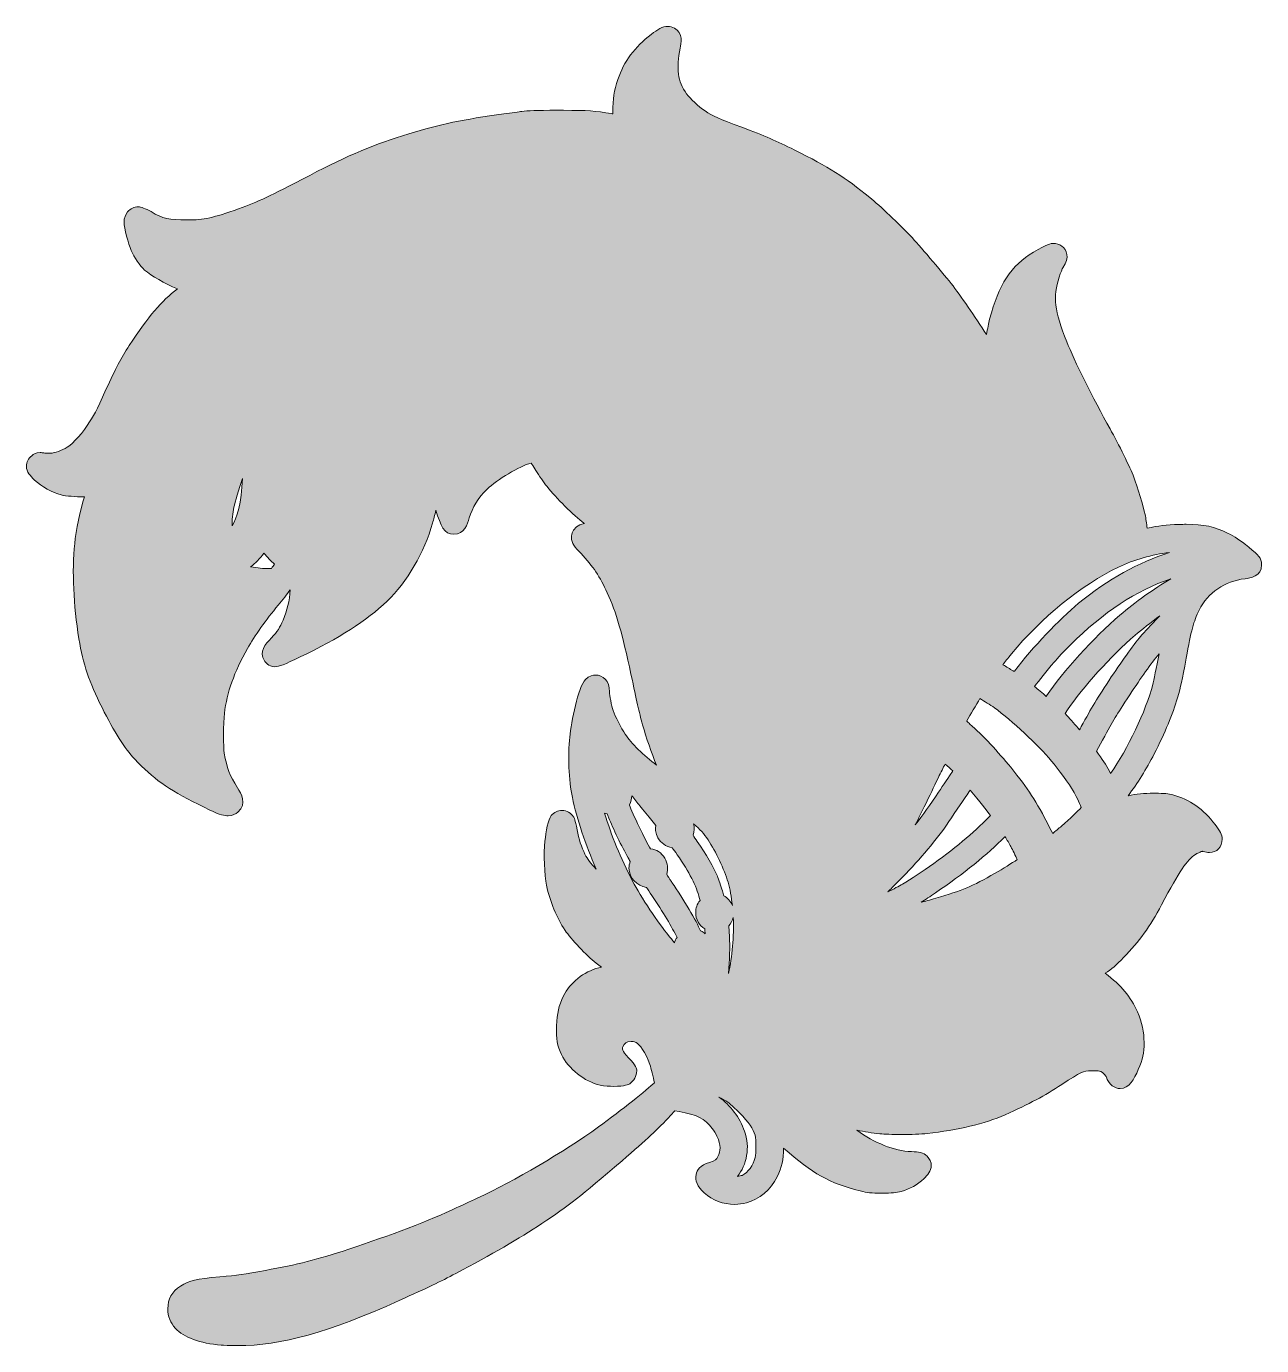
# Model space of a CAD drawing. Header units: inches. Extents: x -31 to 539, y 494 to 599.
# Drawn here: x 88 to 186, y 494 to 598.6 of the extents above; entities that cross this region are included whole.
import ezdxf

# ---------------------------------------------------------------- set-up
doc = ezdxf.new("R2010")
doc.units = ezdxf.units.IN
doc.header["$MEASUREMENT"] = 0
doc.layers.add('Feather', color=7, linetype='Continuous')

msp = doc.modelspace()

# ---------------------------------------------------------------- hatches: boundary and pattern name
at = {"layer": 'Feather'}
h = msp.add_hatch(color=1, dxfattribs=at)
h.dxf.hatch_style = 2
edge = h.paths.add_edge_path()
edge.add_spline(control_points=[(185.01, 557.3), (184.24, 557.92), (183.96, 558.11), (183.34, 558.42), (182.34, 558.92), (181.42, 559.12), (180.06, 559.12), (179.88, 559.12), (179.7, 559.11), (179.51, 559.11), (178.42, 559.07), (177.85, 559.01), (176.95, 558.8), (176.92, 559.15), (176.85, 559.6), (176.79, 559.89), (176.66, 560.52), (176.18, 562.11), (175.89, 562.87), (175.62, 563.58), (174.68, 565.51), (174.01, 566.69), (172.66, 569.11), (171.15, 572.14), (170.58, 573.59), (169.58, 576.1), (169.46, 577.11), (169.97, 578.72), (170.09, 579.11), (170.22, 579.39), (170.27, 579.47), (170.84, 580.29), (170.58, 580.91), (170.18, 581.19), (169.99, 581.32), (169.74, 581.4), (169.53, 581.4), (169.32, 581.4), (169.02, 581.35), (167.93, 580.7), (166.16, 579.66), (165.16, 578.12), (164.46, 575.39), (164.39, 575.09), (164.29, 574.64), (164.2, 574.17), (163.33, 575.55), (162.15, 577.27), (161.41, 578.21), (160.57, 579.27), (158.83, 581.31), (158.2, 581.97), (157.3, 582.93), (155.75, 584.39), (154.95, 585.05), (153, 586.63), (151.67, 587.47), (149, 588.81), (147.47, 589.56), (146.69, 589.9), (144.81, 590.61), (142.98, 591.29), (142.49, 591.51), (141.89, 591.91), (141.37, 592.25), (140.7, 592.88), (140.42, 593.27), (139.71, 594.28), (139.58, 595.23), (139.92, 596.9), (139.99, 597.26), (140.16, 598.1), (139.46, 598.47), (139.28, 598.57), (139.1, 598.62), (138.92, 598.62), (138.49, 598.62), (138.13, 598.37), (137.62, 597.98), (136.3, 596.98), (135.45, 595.84), (134.97, 594.4), (134.67, 593.51), (134.57, 592.88), (134.57, 591.81), (134.57, 591.81), (134.57, 591.68), (134.57, 591.68), (134.53, 591.68), (134.49, 591.69), (134.45, 591.7), (133.2, 591.91), (132.56, 591.96), (130.66, 591.96), (130.48, 591.96), (130.31, 591.96), (130.15, 591.96), (128.46, 591.96), (127.85, 591.94), (127.34, 591.87), (127.16, 591.84), (126.52, 591.75), (125.93, 591.67), (122.7, 591.24), (120.87, 590.86), (118.38, 590.1), (115.68, 589.28), (113.62, 588.41), (110.53, 586.8), (107.22, 585.07), (106.53, 584.75), (104.88, 584.15), (102.88, 583.43), (102.12, 583.26), (100.85, 583.26), (100.85, 583.26), (100.81, 583.26), (100.81, 583.26), (99.37, 583.26), (98.88, 583.37), (97.94, 583.92), (97.49, 584.18), (97.15, 584.3), (96.92, 584.3), (96.6, 584.3), (96.3, 584.16), (96.08, 583.91), (95.9, 583.69), (95.8, 583.4), (95.8, 583.1), (95.8, 582.62), (96.15, 581.35), (96.36, 580.85), (96.59, 580.3), (97.05, 579.63), (97.43, 579.29), (97.97, 578.82), (99.01, 578.23), (100.03, 577.8), (98.76, 576.84), (97.73, 575.62), (96.21, 573.3), (95.54, 572.28), (95.14, 571.53), (94.36, 569.8), (93.57, 568.06), (93.4, 567.74), (92.88, 566.96), (92.28, 566.05), (91.53, 565.34), (91.13, 565.13), (90.63, 564.88), (90.18, 564.75), (89.77, 564.75), (89.66, 564.75), (89.55, 564.76), (89.44, 564.78), (89.34, 564.79), (89.24, 564.81), (89.13, 564.81), (88.82, 564.81), (88.62, 564.68), (88.47, 564.56), (88.19, 564.34), (88.05, 564.06), (88.05, 563.72), (88.05, 563.25), (88.34, 562.98), (88.7, 562.63), (89.25, 562.11), (90.08, 561.64), (90.81, 561.45), (91.19, 561.35), (91.98, 561.3), (92.55, 561.3), (92.58, 561.3), (92.62, 561.3), (92.65, 561.3), (92.34, 560.33), (91.97, 558.58), (91.88, 557.6), (91.66, 555.39), (91.78, 552.71), (92.22, 550.04), (92.56, 547.98), (93.01, 546.65), (94.05, 544.58), (95.01, 542.66), (95.85, 541.32), (96.64, 540.49), (98.12, 538.93), (99.24, 538.13), (101.67, 536.91), (103.07, 536.21), (103.44, 536.05), (103.84, 536.01), (103.93, 536), (104, 536), (104.06, 536), (104.43, 536), (104.64, 536.14), (104.82, 536.29), (105.59, 536.95), (105.07, 537.77), (104.8, 538.22), (104.18, 539.2), (103.96, 539.76), (103.75, 540.96), (103.67, 541.4), (103.66, 543.34), (103.76, 544.12), (103.96, 545.79), (104.52, 547.37), (105.59, 549.26), (106.15, 550.27), (107.06, 551.55), (108.03, 552.7), (108.4, 553.14), (108.71, 553.55), (108.98, 553.93), (108.92, 553.05), (108.74, 552.27), (108.42, 551.52), (108.16, 550.92), (107.97, 550.63), (107.48, 550.1), (107, 549.59), (106.46, 549.01), (106.93, 548.3), (107, 548.18), (107.24, 547.82), (107.75, 547.82), (108.11, 547.82), (108.5, 547.99), (109.78, 548.6), (112.84, 550.06), (115.02, 551.46), (116.66, 553.02), (118.24, 554.52), (119.62, 556.9), (120.27, 559.21), (120.35, 559.5), (120.44, 559.85), (120.53, 560.23), (120.93, 559), (121.16, 558.33), (121.96, 558.33), (122.8, 558.33), (123.03, 559.11), (123.18, 559.62), (123.41, 560.44), (123.88, 561.2), (124.61, 561.91), (125.37, 562.66), (127.17, 563.73), (128.08, 563.98), (128.16, 563.86), (128.26, 563.71), (128.37, 563.53), (128.58, 563.18), (128.97, 562.61), (129.23, 562.26), (129.82, 561.47), (131.25, 560.02), (132.11, 559.33), (132.18, 559.28), (132.25, 559.23), (132.32, 559.17), (132.03, 559.15), (131.84, 559.03), (131.7, 558.92), (131.42, 558.7), (131.29, 558.42), (131.29, 558.07), (131.29, 557.6), (131.54, 557.33), (132.05, 556.79), (132.99, 555.79), (133.56, 554.95), (134.13, 553.69), (134.83, 552.15), (135.34, 550.4), (136.01, 547.22), (136.47, 545.03), (136.64, 544.28), (136.93, 543.22), (137.23, 542.15), (137.63, 541.01), (138.04, 540.01), (137.02, 540.78), (136.02, 541.76), (135.56, 542.46), (135.23, 542.96), (134.76, 543.88), (134.59, 544.34), (134.46, 544.73), (134.31, 545.55), (134.31, 545.84), (134.31, 546.71), (133.76, 547.16), (133.21, 547.16), (133.01, 547.16), (132.7, 547.1), (132.4, 546.8), (131.79, 546.19), (131.29, 543.45), (131.15, 542.23), (130.99, 540.79), (131.07, 538.82), (131.36, 537.44), (131.71, 535.75), (132.4, 533.7), (133.25, 531.77), (132.81, 532.22), (132.56, 532.55), (132.36, 532.95), (132.08, 533.48), (131.86, 534.15), (131.73, 534.89), (131.59, 535.69), (131.5, 535.84), (131.45, 535.91), (131.25, 536.22), (130.91, 536.41), (130.54, 536.41), (130.21, 536.41), (129.9, 536.27), (129.68, 536.01), (129.43, 535.7), (129.27, 534.73), (129.18, 533.97), (129.07, 533.03), (129.14, 531.27), (129.31, 530.48), (129.59, 529.16), (130.1, 527.92), (130.78, 526.9), (131.24, 526.22), (132.48, 524.91), (133.25, 524.3), (133.4, 524.19), (133.53, 524.08), (133.67, 523.98), (133.59, 523.97), (133.52, 523.95), (133.45, 523.94), (132.27, 523.63), (131.14, 522.73), (130.65, 521.71), (130.27, 520.9), (130.14, 520.35), (130.11, 519.33), (130.07, 518.28), (130.16, 517.75), (130.5, 517.05), (131.04, 515.93), (132.33, 514.91), (133.56, 514.62), (133.9, 514.54), (134.36, 514.53), (134.61, 514.53), (135.57, 514.53), (135.81, 514.68), (135.91, 514.74), (136.23, 514.95), (136.47, 515.37), (136.47, 515.75), (136.47, 515.97), (136.43, 516.16), (135.82, 516.79), (135.25, 517.39), (135.31, 517.53), (135.37, 517.66), (135.5, 517.97), (135.61, 518.08), (136.02, 518.08), (136.02, 518.08), (136.04, 518.08), (136.04, 518.08), (136.28, 518.08), (136.3, 518.07), (136.42, 518.01), (136.66, 517.88), (137.17, 517.26), (137.51, 516.26), (137.6, 515.98), (137.78, 515.24), (137.87, 514.82), (137.28, 514.26), (135.29, 512.65), (133.42, 511.31), (130.66, 509.31), (126.8, 507.04), (123.81, 505.66), (123.24, 505.4), (122.51, 505.06), (122.2, 504.91), (120.04, 503.9), (116.92, 502.7), (113.64, 501.62), (111.1, 500.78), (109.55, 500.39), (107.01, 499.93), (105.29, 499.62), (104.82, 499.55), (103.39, 499.42), (101.49, 499.24), (101.01, 499.16), (100.28, 498.69), (99.6, 498.25), (99.27, 497.66), (99.27, 496.89), (99.28, 496.25), (99.45, 495.8), (99.88, 495.33), (100.51, 494.63), (101.83, 494.14), (103.51, 494), (103.68, 493.98), (104.19, 493.97), (104.59, 493.96), (104.66, 493.96), (104.73, 493.96), (104.8, 493.96), (108.28, 493.96), (111.99, 495), (117.61, 497.53), (119.95, 498.59), (120.84, 499.01), (122.12, 499.69), (124.97, 501.19), (127.14, 502.45), (128.94, 503.65), (131.11, 505.1), (131.94, 505.75), (135.3, 508.63), (137.33, 510.37), (138.09, 511.08), (139.15, 512.23), (139.15, 512.23), (139.49, 512.6), (139.49, 512.6), (139.49, 512.6), (139.83, 512.54), (139.83, 512.54), (141.22, 512.29), (141.86, 511.97), (142.46, 511.18), (142.57, 511.04), (142.75, 510.75), (142.83, 510.57), (143.17, 509.83), (143.11, 509.41), (142.89, 508.97), (142.77, 508.71), (142.74, 508.65), (142.23, 508.5), (141.48, 508.28), (141.24, 507.85), (141.17, 507.54), (141.06, 507.06), (141.28, 506.57), (141.81, 506.09), (142.47, 505.49), (143.33, 505.17), (144.24, 505.17), (144.55, 505.17), (144.86, 505.21), (145.16, 505.29), (146.17, 505.55), (147.11, 506.34), (147.6, 507.35), (147.99, 508.15), (148.11, 508.68), (148.12, 509.64), (150.45, 507.57), (151.73, 506.86), (154.19, 506.23), (154.78, 506.08), (155.01, 506.06), (155.93, 506.06), (155.93, 506.06), (155.96, 506.06), (155.96, 506.06), (156.67, 506.06), (157.06, 506.08), (157.44, 506.19), (158.16, 506.39), (158.73, 506.71), (159.24, 507.2), (159.54, 507.49), (159.83, 507.82), (159.83, 508.25), (159.83, 508.52), (159.72, 508.77), (159.5, 508.99), (159.18, 509.31), (158.85, 509.32), (158.26, 509.35), (156.87, 509.42), (155.31, 510.03), (153.93, 511.05), (154.53, 510.93), (155.14, 510.83), (155.74, 510.77), (156.14, 510.73), (156.74, 510.71), (157.42, 510.71), (158.23, 510.71), (159.01, 510.74), (159.51, 510.79), (161.91, 511.05), (164.05, 511.56), (165.69, 512.28), (167.58, 513.12), (168.84, 513.79), (170.18, 514.67), (171.73, 515.7), (171.88, 515.74), (172.51, 515.76), (172.6, 515.77), (172.68, 515.77), (172.76, 515.77), (173.26, 515.77), (173.36, 515.69), (173.53, 515.52), (173.62, 515.43), (173.7, 515.3), (173.72, 515.25), (173.79, 515.05), (173.95, 514.75), (174.19, 514.58), (174.38, 514.43), (174.59, 514.36), (174.81, 514.36), (175.54, 514.36), (175.92, 515.1), (176.25, 515.86), (176.61, 516.69), (176.71, 517.15), (176.71, 518.02), (176.71, 518.85), (176.56, 519.57), (176.18, 520.43), (175.67, 521.62), (174.9, 522.55), (173.63, 523.5), (174.11, 523.81), (174.52, 524.16), (175.09, 524.75), (176.34, 526.05), (177.16, 527.18), (178.1, 528.94), (179.55, 531.65), (180.1, 532.47), (180.78, 532.92), (180.93, 533.02), (181.17, 533.13), (181.25, 533.15), (181.3, 533.17), (181.33, 533.18), (181.35, 533.18), (181.36, 533.18), (181.38, 533.17), (181.41, 533.16), (181.58, 533.1), (181.74, 533.08), (181.89, 533.08), (182.48, 533.08), (182.9, 533.52), (182.9, 534.15), (182.9, 534.5), (182.73, 534.79), (182.34, 535.31), (181.46, 536.49), (180.27, 537.32), (179, 537.66), (178.64, 537.76), (178.32, 537.78), (177.59, 537.78), (177.59, 537.78), (177.46, 537.78), (177.46, 537.78), (176.72, 537.78), (176.1, 537.72), (175.44, 537.58), (176.2, 538.59), (176.88, 539.68), (177.51, 540.9), (178.37, 542.58), (178.98, 544.04), (179.36, 545.36), (179.64, 546.3), (179.71, 546.63), (180.05, 548.49), (180.44, 550.68), (180.64, 551.43), (181.08, 552.3), (181.79, 553.71), (183.08, 554.59), (184.72, 554.8), (185.12, 554.85), (186.03, 554.97), (186.03, 555.91), (186.03, 556.47), (185.82, 556.65), (185.01, 557.3)], knot_values=[0, 0, 0, 0, 1, 1, 1, 2, 2, 2, 3, 3, 3, 4, 4, 4, 5, 5, 5, 6, 6, 6, 7, 7, 7, 8, 8, 8, 9, 9, 9, 10, 10, 10, 11, 11, 11, 12, 12, 12, 13, 13, 13, 14, 14, 14, 15, 15, 15, 16, 16, 16, 17, 17, 17, 18, 18, 18, 19, 19, 19, 20, 20, 20, 21, 21, 21, 22, 22, 22, 23, 23, 23, 24, 24, 24, 25, 25, 25, 26, 26, 26, 27, 27, 27, 28, 28, 28, 29, 29, 29, 30, 30, 30, 31, 31, 31, 32, 32, 32, 33, 33, 33, 34, 34, 34, 35, 35, 35, 36, 36, 36, 37, 37, 37, 38, 38, 38, 39, 39, 39, 40, 40, 40, 41, 41, 41, 42, 42, 42, 43, 43, 43, 44, 44, 44, 45, 45, 45, 46, 46, 46, 47, 47, 47, 48, 48, 48, 49, 49, 49, 50, 50, 50, 51, 51, 51, 52, 52, 52, 53, 53, 53, 54, 54, 54, 55, 55, 55, 56, 56, 56, 57, 57, 57, 58, 58, 58, 59, 59, 59, 60, 60, 60, 61, 61, 61, 62, 62, 62, 63, 63, 63, 64, 64, 64, 65, 65, 65, 66, 66, 66, 67, 67, 67, 68, 68, 68, 69, 69, 69, 70, 70, 70, 71, 71, 71, 72, 72, 72, 73, 73, 73, 74, 74, 74, 75, 75, 75, 76, 76, 76, 77, 77, 77, 78, 78, 78, 79, 79, 79, 80, 80, 80, 81, 81, 81, 82, 82, 82, 83, 83, 83, 84, 84, 84, 85, 85, 85, 86, 86, 86, 87, 87, 87, 88, 88, 88, 89, 89, 89, 90, 90, 90, 91, 91, 91, 92, 92, 92, 93, 93, 93, 94, 94, 94, 95, 95, 95, 96, 96, 96, 97, 97, 97, 98, 98, 98, 99, 99, 99, 100, 100, 100, 101, 101, 101, 102, 102, 102, 103, 103, 103, 104, 104, 104, 105, 105, 105, 106, 106, 106, 107, 107, 107, 108, 108, 108, 109, 109, 109, 110, 110, 110, 111, 111, 111, 112, 112, 112, 113, 113, 113, 114, 114, 114, 115, 115, 115, 116, 116, 116, 117, 117, 117, 118, 118, 118, 119, 119, 119, 120, 120, 120, 121, 121, 121, 122, 122, 122, 123, 123, 123, 124, 124, 124, 125, 125, 125, 126, 126, 126, 127, 127, 127, 128, 128, 128, 129, 129, 129, 130, 130, 130, 131, 131, 131, 132, 132, 132, 133, 133, 133, 134, 134, 134, 135, 135, 135, 136, 136, 136, 137, 137, 137, 138, 138, 138, 139, 139, 139, 140, 140, 140, 141, 141, 141, 142, 142, 142, 143, 143, 143, 144, 144, 144, 145, 145, 145, 146, 146, 146, 147, 147, 147, 148, 148, 148, 149, 149, 149, 150, 150, 150, 151, 151, 151, 152, 152, 152, 153, 153, 153, 154, 154, 154, 155, 155, 155, 156, 156, 156, 157, 157, 157, 158, 158, 158, 159, 159, 159, 160, 160, 160, 161, 161, 161, 162, 162, 162, 163, 163, 163, 164, 164, 164, 165, 165, 165, 166, 166, 166, 167, 167, 167, 168, 168, 168, 169, 169, 169, 170, 170, 170, 171, 171, 171, 172, 172, 172, 173, 173, 173, 174, 174, 174, 175, 175, 175, 176, 176, 176, 177, 177, 177, 178, 178, 178, 179, 179, 179, 180, 180, 180, 181, 181, 181, 182, 182, 182, 183, 183, 183, 184, 184, 184, 185, 185, 185, 186, 186, 186, 187, 187, 187, 188, 188, 188, 189, 189, 189, 190, 190, 190, 191, 191, 191, 192, 192, 192, 193, 193, 193, 194, 194, 194, 195, 195, 195, 196, 196, 196, 197, 197, 197, 198, 198, 198, 199, 199, 199, 200, 200, 200, 201, 201, 201, 202, 202, 202, 202], degree=3, periodic=1)
edge = h.paths.add_edge_path()
edge.add_spline(control_points=[(105.18, 562.74), (105.12, 560.84), (104.75, 559.56), (104.37, 558.99), (104.36, 559.41), (104.4, 560.02), (104.51, 560.47), (104.59, 560.82), (104.93, 561.95), (105.18, 562.75), (105.18, 562.75), (105.18, 562.74), (105.18, 562.74)], knot_values=[0, 0, 0, 0, 1, 1, 1, 2, 2, 2, 3, 3, 3, 4, 4, 4, 4], degree=3, periodic=1)
edge = h.paths.add_edge_path()
edge.add_spline(control_points=[(107.48, 555.6), (107.48, 555.6), (107.26, 555.6), (107.26, 555.6), (106.87, 555.6), (106.38, 555.65), (105.84, 555.74), (106.21, 556.02), (106.58, 556.41), (106.89, 556.83), (107.14, 556.52), (107.45, 556.19), (107.72, 555.96), (107.66, 555.86), (107.58, 555.75), (107.48, 555.6)], knot_values=[0, 0, 0, 0, 1, 1, 1, 2, 2, 2, 3, 3, 3, 4, 4, 4, 5, 5, 5, 5], degree=3, periodic=1)
edge = h.paths.add_edge_path()
edge.add_spline(control_points=[(143.74, 523.49), (143.84, 524.54), (143.87, 525.56), (143.82, 526.49), (143.79, 526.85), (143.78, 527.1), (143.76, 527.26), (143.93, 527.45), (144.06, 527.68), (144.12, 527.93), (144.18, 526.43), (144.05, 524.8), (143.74, 523.49)], knot_values=[0, 0, 0, 0, 1, 1, 1, 2, 2, 2, 3, 3, 3, 4, 4, 4, 4], degree=3, periodic=1)
edge = h.paths.add_edge_path()
edge.add_spline(control_points=[(139.46, 525.92), (139.29, 526.14), (139.13, 526.34), (138.99, 526.5), (138.23, 527.39), (136.77, 529.6), (136.14, 530.8), (135.17, 532.67), (134.45, 534.41), (133.92, 536.21), (133.98, 536.18), (134.04, 536.16), (134.11, 536.14), (134.11, 536.14), (134.3, 535.67), (134.3, 535.67), (134.66, 534.82), (135.43, 533.26), (135.86, 532.52), (135.89, 532.47), (135.92, 532.42), (135.94, 532.37), (135.89, 532.21), (135.85, 532.01), (135.85, 531.83), (135.85, 531.09), (136.48, 530.41), (137.23, 530.31), (137.33, 530.17), (137.49, 529.93), (137.66, 529.68), (138.55, 528.35), (139.28, 527.13), (139.66, 526.35), (139.57, 526.22), (139.5, 526.07), (139.46, 525.92)], knot_values=[0, 0, 0, 0, 1, 1, 1, 2, 2, 2, 3, 3, 3, 4, 4, 4, 5, 5, 5, 6, 6, 6, 7, 7, 7, 8, 8, 8, 9, 9, 9, 10, 10, 10, 11, 11, 11, 12, 12, 12, 12], degree=3, periodic=1)
edge = h.paths.add_edge_path()
edge.add_spline(control_points=[(141.55, 526.86), (141.54, 526.86), (141.53, 526.87), (141.52, 526.87), (141.22, 527.62), (140.16, 529.37), (139.26, 530.71), (139.26, 530.71), (139.21, 530.78), (139.21, 530.78), (139.06, 531.01), (138.92, 531.21), (138.84, 531.35), (138.98, 531.76), (138.93, 532.24), (138.69, 532.64), (138.43, 533.07), (138.02, 533.33), (137.56, 533.37), (137.16, 534.04), (136.11, 536.21), (135.88, 536.85), (135.88, 536.85), (135.88, 536.85), (135.88, 536.86), (136.01, 537.09), (136.07, 537.35), (136.07, 537.59), (136.29, 537.31), (136.5, 537.03), (136.71, 536.79), (136.97, 536.47), (137.4, 535.95), (137.66, 535.62), (137.66, 535.62), (137.98, 535.23), (137.98, 535.23), (137.98, 535.23), (137.97, 535.2), (137.97, 535.2), (137.94, 534.85), (137.96, 534.6), (138.15, 534.25), (138.4, 533.82), (138.76, 533.56), (139.28, 533.46), (139.37, 533.35), (139.53, 533.12), (139.67, 532.91), (140.65, 531.5), (141.18, 530.46), (141.45, 529.43), (141.45, 529.43), (141.49, 529.28), (141.49, 529.28), (141.24, 528.98), (141.14, 528.69), (141.14, 528.3), (141.14, 527.78), (141.42, 527.29), (141.86, 527.02), (141.88, 526.92), (141.88, 526.79), (141.89, 526.64), (141.79, 526.72), (141.68, 526.79), (141.55, 526.86)], knot_values=[0, 0, 0, 0, 1, 1, 1, 2, 2, 2, 3, 3, 3, 4, 4, 4, 5, 5, 5, 6, 6, 6, 7, 7, 7, 8, 8, 8, 9, 9, 9, 10, 10, 10, 11, 11, 11, 12, 12, 12, 13, 13, 13, 14, 14, 14, 15, 15, 15, 16, 16, 16, 17, 17, 17, 18, 18, 18, 19, 19, 19, 20, 20, 20, 21, 21, 21, 22, 22, 22, 22], degree=3, periodic=1)
edge = h.paths.add_edge_path()
edge.add_spline(control_points=[(141.26, 533.96), (141.14, 534.14), (141.01, 534.33), (140.93, 534.46), (141.03, 534.76), (141.04, 535.07), (140.98, 535.35), (141.49, 534.93), (141.8, 534.57), (142.12, 534.09), (142.74, 533.14), (143.4, 531.76), (143.71, 530.72), (143.87, 530.19), (143.98, 529.57), (144.05, 528.88), (143.92, 529.2), (143.68, 529.48), (143.37, 529.65), (143.33, 529.75), (143.29, 529.91), (143.26, 530.03), (143.15, 530.42), (142.98, 530.94), (142.86, 531.2), (142.59, 531.86), (141.93, 532.99), (141.26, 533.96)], knot_values=[0, 0, 0, 0, 1, 1, 1, 2, 2, 2, 3, 3, 3, 4, 4, 4, 5, 5, 5, 6, 6, 6, 7, 7, 7, 8, 8, 8, 9, 9, 9, 9], degree=3, periodic=1)
edge = h.paths.add_edge_path()
edge.add_spline(control_points=[(145.86, 508.88), (145.71, 508.26), (145.29, 507.69), (144.82, 507.47), (144.74, 507.44), (144.61, 507.4), (144.45, 507.38), (145.2, 508.28), (145.47, 509.7), (145.02, 510.97), (144.64, 512.05), (143.89, 513.04), (142.98, 513.68), (143.18, 513.58), (143.37, 513.47), (143.54, 513.37), (143.68, 513.27), (144.02, 513.03), (144.62, 512.42), (145.36, 511.68), (145.71, 511.16), (145.85, 510.65), (145.94, 510.28), (145.95, 509.27), (145.86, 508.88)], knot_values=[0, 0, 0, 0, 1, 1, 1, 2, 2, 2, 3, 3, 3, 4, 4, 4, 5, 5, 5, 6, 6, 6, 7, 7, 7, 8, 8, 8, 8], degree=3, periodic=1)
edge = h.paths.add_edge_path()
edge.add_spline(control_points=[(166.19, 548.83), (168.51, 551.69), (171.76, 554.33), (174.68, 555.72), (175.91, 556.31), (177.35, 556.72), (178.72, 556.88), (176.31, 556.13), (173.81, 554.74), (171.52, 552.85), (169.97, 551.57), (167.88, 549.37), (166.44, 547.48), (166.42, 547.46), (166.41, 547.45), (166.4, 547.43), (166.18, 547.57), (165.88, 547.76), (165.63, 547.91), (165.59, 547.93), (165.55, 547.95), (165.51, 547.98), (165.68, 548.2), (165.91, 548.49), (166.19, 548.83)], knot_values=[0, 0, 0, 0, 1, 1, 1, 2, 2, 2, 3, 3, 3, 4, 4, 4, 5, 5, 5, 6, 6, 6, 7, 7, 7, 8, 8, 8, 8], degree=3, periodic=1)
edge = h.paths.add_edge_path()
edge.add_spline(control_points=[(160.39, 539.02), (160.6, 539.46), (160.78, 539.82), (160.92, 540.1), (161.13, 539.92), (161.36, 539.71), (161.54, 539.55), (161.52, 539.51), (161.49, 539.48), (161.47, 539.44), (161.27, 539.15), (160.79, 538.44), (160.4, 537.86), (159.73, 536.86), (159.16, 536.04), (158.56, 535.28), (159.06, 536.26), (159.65, 537.47), (160.39, 539.02)], knot_values=[0, 0, 0, 0, 1, 1, 1, 2, 2, 2, 3, 3, 3, 4, 4, 4, 5, 5, 5, 6, 6, 6, 6], degree=3, periodic=1)
edge = h.paths.add_edge_path()
edge.add_spline(control_points=[(156.38, 529.96), (156.49, 530.07), (156.61, 530.18), (156.72, 530.3), (158.19, 531.73), (159.58, 533.29), (160.64, 534.7), (160.84, 534.97), (161.49, 535.92), (162.13, 536.87), (162.45, 537.34), (162.72, 537.74), (162.92, 538.03), (163.66, 537.14), (164.23, 536.41), (164.52, 536.01), (164.12, 535.59), (163.33, 534.83), (162.6, 534.21), (161.13, 532.96), (158.91, 531.36), (157.55, 530.58), (157.26, 530.41), (156.84, 530.19), (156.38, 529.96)], knot_values=[0, 0, 0, 0, 1, 1, 1, 2, 2, 2, 3, 3, 3, 4, 4, 4, 5, 5, 5, 6, 6, 6, 7, 7, 7, 8, 8, 8, 8], degree=3, periodic=1)
edge = h.paths.add_edge_path()
edge.add_spline(control_points=[(164.9, 531.44), (163.05, 530.38), (162.3, 530.07), (160.18, 529.45), (159.68, 529.3), (159.35, 529.21), (159.03, 529.14), (159.37, 529.35), (159.73, 529.59), (160.16, 529.88), (162.36, 531.37), (164.31, 532.94), (165.65, 534.31), (165.66, 534.32), (165.67, 534.33), (165.68, 534.33), (165.83, 534.09), (166.01, 533.8), (166.14, 533.55), (166.29, 533.27), (166.5, 532.83), (166.64, 532.52), (166.23, 532.24), (165.52, 531.79), (164.9, 531.44)], knot_values=[0, 0, 0, 0, 1, 1, 1, 2, 2, 2, 3, 3, 3, 4, 4, 4, 5, 5, 5, 6, 6, 6, 7, 7, 7, 8, 8, 8, 8], degree=3, periodic=1)
edge = h.paths.add_edge_path()
edge.add_spline(control_points=[(170.15, 535.17), (169.94, 534.99), (169.68, 534.77), (169.47, 534.6), (169.47, 534.6), (169.22, 535.07), (169.22, 535.07), (168.1, 537.24), (167.55, 538.09), (166.13, 539.84), (165.16, 541.04), (163.87, 542.41), (162.9, 543.27), (162.8, 543.36), (162.72, 543.44), (162.64, 543.51), (162.65, 543.51), (162.65, 543.52), (162.65, 543.52), (162.92, 544.02), (163.39, 544.8), (163.69, 545.29), (164.03, 545.09), (164.5, 544.8), (164.84, 544.56), (166.22, 543.56), (168.29, 541.63), (169.37, 540.34), (169.87, 539.74), (170.83, 538.44), (171.09, 537.98), (171.28, 537.67), (171.57, 537.02), (171.72, 536.65), (171.45, 536.36), (170.88, 535.8), (170.15, 535.17)], knot_values=[0, 0, 0, 0, 1, 1, 1, 2, 2, 2, 3, 3, 3, 4, 4, 4, 5, 5, 5, 6, 6, 6, 7, 7, 7, 8, 8, 8, 9, 9, 9, 10, 10, 10, 11, 11, 11, 12, 12, 12, 12], degree=3, periodic=1)
edge = h.paths.add_edge_path()
edge.add_spline(control_points=[(177.4, 546.41), (176.85, 544.29), (175.41, 541.28), (174.05, 539.36), (173.82, 539.82), (173.51, 540.31), (173.09, 540.89), (173.09, 540.89), (172.94, 541.11), (172.94, 541.11), (172.94, 541.11), (173.42, 542), (173.42, 542), (174.36, 543.73), (174.42, 543.83), (175.57, 545.59), (176.49, 546.99), (177.23, 548.03), (177.9, 548.85), (177.69, 547.78), (177.47, 546.69), (177.4, 546.41)], knot_values=[0, 0, 0, 0, 1, 1, 1, 2, 2, 2, 3, 3, 3, 4, 4, 4, 5, 5, 5, 6, 6, 6, 7, 7, 7, 7], degree=3, periodic=1)
edge = h.paths.add_edge_path()
edge.add_spline(control_points=[(177.86, 551.75), (177.31, 551.17), (176.65, 550.48), (176.53, 550.34), (176, 549.73), (175.03, 548.39), (174.11, 547.01), (172.98, 545.29), (172.55, 544.59), (171.73, 543.07), (171.69, 542.98), (171.64, 542.9), (171.6, 542.82), (171.3, 543.17), (170.87, 543.64), (170.6, 543.93), (170.6, 543.93), (170.44, 544.1), (170.44, 544.1), (170.44, 544.1), (170.64, 544.4), (170.64, 544.4), (171.83, 546.18), (174.09, 548.66), (176, 550.32), (176.49, 550.74), (177.29, 551.36), (177.96, 551.85), (177.93, 551.82), (177.9, 551.79), (177.86, 551.75)], knot_values=[0, 0, 0, 0, 1, 1, 1, 2, 2, 2, 3, 3, 3, 4, 4, 4, 5, 5, 5, 6, 6, 6, 7, 7, 7, 8, 8, 8, 9, 9, 9, 10, 10, 10, 10], degree=3, periodic=1)
edge = h.paths.add_edge_path()
edge.add_spline(control_points=[(174.79, 551.91), (172.68, 550.09), (170.29, 547.47), (168.98, 545.51), (168.97, 545.5), (168.96, 545.48), (168.95, 545.47), (168.68, 545.71), (168.26, 546.05), (168.01, 546.24), (168.37, 546.72), (168.99, 547.5), (169.57, 548.17), (169.82, 548.47), (170.42, 549.1), (170.87, 549.55), (173.48, 552.15), (176.09, 553.87), (178.83, 554.8), (177.45, 553.97), (176.01, 552.95), (174.79, 551.91)], knot_values=[0, 0, 0, 0, 1, 1, 1, 2, 2, 2, 3, 3, 3, 4, 4, 4, 5, 5, 5, 6, 6, 6, 7, 7, 7, 7], degree=3, periodic=1)

# ---------------------------------------------------------------- linework, layer by layer
at = {"layer": 'Feather', "lineweight": 0}
for points, knots in [([(185.01, 557.3), (184.24, 557.92), (183.96, 558.11), (183.34, 558.42), (182.34, 558.92), (181.42, 559.12), (180.06, 559.12), (179.88, 559.12), (179.7, 559.11), (179.51, 559.11), (178.42, 559.07), (177.85, 559.01), (176.95, 558.8), (176.92, 559.15), (176.85, 559.6), (176.79, 559.89), (176.66, 560.52), (176.18, 562.11), (175.89, 562.87), (175.62, 563.58), (174.68, 565.51), (174.01, 566.69), (172.66, 569.11), (171.15, 572.14), (170.58, 573.59), (169.58, 576.1), (169.46, 577.11), (169.97, 578.72), (170.09, 579.11), (170.22, 579.39), (170.27, 579.47), (170.84, 580.29), (170.58, 580.91), (170.18, 581.19), (169.99, 581.32), (169.74, 581.4), (169.53, 581.4), (169.32, 581.4), (169.02, 581.35), (167.93, 580.7), (166.16, 579.66), (165.16, 578.12), (164.46, 575.39), (164.39, 575.09), (164.29, 574.64), (164.2, 574.17), (163.33, 575.55), (162.15, 577.27), (161.41, 578.21), (160.57, 579.27), (158.83, 581.31), (158.2, 581.97), (157.3, 582.93), (155.75, 584.39), (154.95, 585.05), (153, 586.63), (151.67, 587.47), (149, 588.81), (147.47, 589.56), (146.69, 589.9), (144.81, 590.61), (142.98, 591.29), (142.49, 591.51), (141.89, 591.91), (141.37, 592.25), (140.7, 592.88), (140.42, 593.27), (139.71, 594.28), (139.58, 595.23), (139.92, 596.9), (139.99, 597.26), (140.16, 598.1), (139.46, 598.47), (139.28, 598.57), (139.1, 598.62), (138.92, 598.62), (138.49, 598.62), (138.13, 598.37), (137.62, 597.98), (136.3, 596.98), (135.45, 595.84), (134.97, 594.4), (134.67, 593.51), (134.57, 592.88), (134.57, 591.81), (134.57, 591.81), (134.57, 591.68), (134.57, 591.68), (134.53, 591.68), (134.49, 591.69), (134.45, 591.7), (133.2, 591.91), (132.56, 591.96), (130.66, 591.96), (130.48, 591.96), (130.31, 591.96), (130.15, 591.96), (128.46, 591.96), (127.85, 591.94), (127.34, 591.87), (127.16, 591.84), (126.52, 591.75), (125.93, 591.67), (122.7, 591.24), (120.87, 590.86), (118.38, 590.1), (115.68, 589.28), (113.62, 588.41), (110.53, 586.8), (107.22, 585.07), (106.53, 584.75), (104.88, 584.15), (102.88, 583.43), (102.12, 583.26), (100.85, 583.26), (100.85, 583.26), (100.81, 583.26), (100.81, 583.26), (99.37, 583.26), (98.88, 583.37), (97.94, 583.92), (97.49, 584.18), (97.15, 584.3), (96.92, 584.3), (96.6, 584.3), (96.3, 584.16), (96.08, 583.91), (95.9, 583.69), (95.8, 583.4), (95.8, 583.1), (95.8, 582.62), (96.15, 581.35), (96.36, 580.85), (96.59, 580.3), (97.05, 579.63), (97.43, 579.29), (97.97, 578.82), (99.01, 578.23), (100.03, 577.8), (98.76, 576.84), (97.73, 575.62), (96.21, 573.3), (95.54, 572.28), (95.14, 571.53), (94.36, 569.8), (93.57, 568.06), (93.4, 567.74), (92.88, 566.96), (92.28, 566.05), (91.53, 565.34), (91.13, 565.13), (90.63, 564.88), (90.18, 564.75), (89.77, 564.75), (89.66, 564.75), (89.55, 564.76), (89.44, 564.78), (89.34, 564.79), (89.24, 564.81), (89.13, 564.81), (88.82, 564.81), (88.62, 564.68), (88.47, 564.56), (88.19, 564.34), (88.05, 564.06), (88.05, 563.72), (88.05, 563.25), (88.34, 562.98), (88.7, 562.63), (89.25, 562.11), (90.08, 561.64), (90.81, 561.45), (91.19, 561.35), (91.98, 561.3), (92.55, 561.3), (92.58, 561.3), (92.62, 561.3), (92.65, 561.3), (92.34, 560.33), (91.97, 558.58), (91.88, 557.6), (91.66, 555.39), (91.78, 552.71), (92.22, 550.04), (92.56, 547.98), (93.01, 546.65), (94.05, 544.58), (95.01, 542.66), (95.85, 541.32), (96.64, 540.49), (98.12, 538.93), (99.24, 538.13), (101.67, 536.91), (103.07, 536.21), (103.44, 536.05), (103.84, 536.01), (103.93, 536), (104, 536), (104.06, 536), (104.43, 536), (104.64, 536.14), (104.82, 536.29), (105.59, 536.95), (105.07, 537.77), (104.8, 538.22), (104.18, 539.2), (103.96, 539.76), (103.75, 540.96), (103.67, 541.4), (103.66, 543.34), (103.76, 544.12), (103.96, 545.79), (104.52, 547.37), (105.59, 549.26), (106.15, 550.27), (107.06, 551.55), (108.03, 552.7), (108.4, 553.14), (108.71, 553.55), (108.98, 553.93), (108.92, 553.05), (108.74, 552.27), (108.42, 551.52), (108.16, 550.92), (107.97, 550.63), (107.48, 550.1), (107, 549.59), (106.46, 549.01), (106.93, 548.3), (107, 548.18), (107.24, 547.82), (107.75, 547.82), (108.11, 547.82), (108.5, 547.99), (109.78, 548.6), (112.84, 550.06), (115.02, 551.46), (116.66, 553.02), (118.24, 554.52), (119.62, 556.9), (120.27, 559.21), (120.35, 559.5), (120.44, 559.85), (120.53, 560.23), (120.93, 559), (121.16, 558.33), (121.96, 558.33), (122.8, 558.33), (123.03, 559.11), (123.18, 559.62), (123.41, 560.44), (123.88, 561.2), (124.61, 561.91), (125.37, 562.66), (127.17, 563.73), (128.08, 563.98), (128.16, 563.86), (128.26, 563.71), (128.37, 563.53), (128.58, 563.18), (128.97, 562.61), (129.23, 562.26), (129.82, 561.47), (131.25, 560.02), (132.11, 559.33), (132.18, 559.28), (132.25, 559.23), (132.32, 559.17), (132.03, 559.15), (131.84, 559.03), (131.7, 558.92), (131.42, 558.7), (131.29, 558.42), (131.29, 558.07), (131.29, 557.6), (131.54, 557.33), (132.05, 556.79), (132.99, 555.79), (133.56, 554.95), (134.13, 553.69), (134.83, 552.15), (135.34, 550.4), (136.01, 547.22), (136.47, 545.03), (136.64, 544.28), (136.93, 543.22), (137.23, 542.15), (137.63, 541.01), (138.04, 540.01), (137.02, 540.78), (136.02, 541.76), (135.56, 542.46), (135.23, 542.96), (134.76, 543.88), (134.59, 544.34), (134.46, 544.73), (134.31, 545.55), (134.31, 545.84), (134.31, 546.71), (133.76, 547.16), (133.21, 547.16), (133.01, 547.16), (132.7, 547.1), (132.4, 546.8), (131.79, 546.19), (131.29, 543.45), (131.15, 542.23), (130.99, 540.79), (131.07, 538.82), (131.36, 537.44), (131.71, 535.75), (132.4, 533.7), (133.25, 531.77), (132.81, 532.22), (132.56, 532.55), (132.36, 532.95), (132.08, 533.48), (131.86, 534.15), (131.73, 534.89), (131.59, 535.69), (131.5, 535.84), (131.45, 535.91), (131.25, 536.22), (130.91, 536.41), (130.54, 536.41), (130.21, 536.41), (129.9, 536.27), (129.68, 536.01), (129.43, 535.7), (129.27, 534.73), (129.18, 533.97), (129.07, 533.03), (129.14, 531.27), (129.31, 530.48), (129.59, 529.16), (130.1, 527.92), (130.78, 526.9), (131.24, 526.22), (132.48, 524.91), (133.25, 524.3), (133.4, 524.19), (133.53, 524.08), (133.67, 523.98), (133.59, 523.97), (133.52, 523.95), (133.45, 523.94), (132.27, 523.63), (131.14, 522.73), (130.65, 521.71), (130.27, 520.9), (130.14, 520.35), (130.11, 519.33), (130.07, 518.28), (130.16, 517.75), (130.5, 517.05), (131.04, 515.93), (132.33, 514.91), (133.56, 514.62), (133.9, 514.54), (134.36, 514.53), (134.61, 514.53), (135.57, 514.53), (135.81, 514.68), (135.91, 514.74), (136.23, 514.95), (136.47, 515.37), (136.47, 515.75), (136.47, 515.97), (136.43, 516.16), (135.82, 516.79), (135.25, 517.39), (135.31, 517.53), (135.37, 517.66), (135.5, 517.97), (135.61, 518.08), (136.02, 518.08), (136.02, 518.08), (136.04, 518.08), (136.04, 518.08), (136.28, 518.08), (136.3, 518.07), (136.42, 518.01), (136.66, 517.88), (137.17, 517.26), (137.51, 516.26), (137.6, 515.98), (137.78, 515.24), (137.87, 514.82), (137.28, 514.26), (135.29, 512.65), (133.42, 511.31), (130.66, 509.31), (126.8, 507.04), (123.81, 505.66), (123.24, 505.4), (122.51, 505.06), (122.2, 504.91), (120.04, 503.9), (116.92, 502.7), (113.64, 501.62), (111.1, 500.78), (109.55, 500.39), (107.01, 499.93), (105.29, 499.62), (104.82, 499.55), (103.39, 499.42), (101.49, 499.24), (101.01, 499.16), (100.28, 498.69), (99.6, 498.25), (99.27, 497.66), (99.27, 496.89), (99.28, 496.25), (99.45, 495.8), (99.88, 495.33), (100.51, 494.63), (101.83, 494.14), (103.51, 494), (103.68, 493.98), (104.19, 493.97), (104.59, 493.96), (104.66, 493.96), (104.73, 493.96), (104.8, 493.96), (108.28, 493.96), (111.99, 495), (117.61, 497.53), (119.95, 498.59), (120.84, 499.01), (122.12, 499.69), (124.97, 501.19), (127.14, 502.45), (128.94, 503.65), (131.11, 505.1), (131.94, 505.75), (135.3, 508.63), (137.33, 510.37), (138.09, 511.08), (139.15, 512.23), (139.15, 512.23), (139.49, 512.6), (139.49, 512.6), (139.49, 512.6), (139.83, 512.54), (139.83, 512.54), (141.22, 512.29), (141.86, 511.97), (142.46, 511.18), (142.57, 511.04), (142.75, 510.75), (142.83, 510.57), (143.17, 509.83), (143.11, 509.41), (142.89, 508.97), (142.77, 508.71), (142.74, 508.65), (142.23, 508.5), (141.48, 508.28), (141.24, 507.85), (141.17, 507.54), (141.06, 507.06), (141.28, 506.57), (141.81, 506.09), (142.47, 505.49), (143.33, 505.17), (144.24, 505.17), (144.55, 505.17), (144.86, 505.21), (145.16, 505.29), (146.17, 505.55), (147.11, 506.34), (147.6, 507.35), (147.99, 508.15), (148.11, 508.68), (148.12, 509.64), (150.45, 507.57), (151.73, 506.86), (154.19, 506.23), (154.78, 506.08), (155.01, 506.06), (155.93, 506.06), (155.93, 506.06), (155.96, 506.06), (155.96, 506.06), (156.67, 506.06), (157.06, 506.08), (157.44, 506.19), (158.16, 506.39), (158.73, 506.71), (159.24, 507.2), (159.54, 507.49), (159.83, 507.82), (159.83, 508.25), (159.83, 508.52), (159.72, 508.77), (159.5, 508.99), (159.18, 509.31), (158.85, 509.32), (158.26, 509.35), (156.87, 509.42), (155.31, 510.03), (153.93, 511.05), (154.53, 510.93), (155.14, 510.83), (155.74, 510.77), (156.14, 510.73), (156.74, 510.71), (157.42, 510.71), (158.23, 510.71), (159.01, 510.74), (159.51, 510.79), (161.91, 511.05), (164.05, 511.56), (165.69, 512.28), (167.58, 513.12), (168.84, 513.79), (170.18, 514.67), (171.73, 515.7), (171.88, 515.74), (172.51, 515.76), (172.6, 515.77), (172.68, 515.77), (172.76, 515.77), (173.26, 515.77), (173.36, 515.69), (173.53, 515.52), (173.62, 515.43), (173.7, 515.3), (173.72, 515.25), (173.79, 515.05), (173.95, 514.75), (174.19, 514.58), (174.38, 514.43), (174.59, 514.36), (174.81, 514.36), (175.54, 514.36), (175.92, 515.1), (176.25, 515.86), (176.61, 516.69), (176.71, 517.15), (176.71, 518.02), (176.71, 518.85), (176.56, 519.57), (176.18, 520.43), (175.67, 521.62), (174.9, 522.55), (173.63, 523.5), (174.11, 523.81), (174.52, 524.16), (175.09, 524.75), (176.34, 526.05), (177.16, 527.18), (178.1, 528.94), (179.55, 531.65), (180.1, 532.47), (180.78, 532.92), (180.93, 533.02), (181.17, 533.13), (181.25, 533.15), (181.3, 533.17), (181.33, 533.18), (181.35, 533.18), (181.36, 533.18), (181.38, 533.17), (181.41, 533.16), (181.58, 533.1), (181.74, 533.08), (181.89, 533.08), (182.48, 533.08), (182.9, 533.52), (182.9, 534.15), (182.9, 534.5), (182.73, 534.79), (182.34, 535.31), (181.46, 536.49), (180.27, 537.32), (179, 537.66), (178.64, 537.76), (178.32, 537.78), (177.59, 537.78), (177.59, 537.78), (177.46, 537.78), (177.46, 537.78), (176.72, 537.78), (176.1, 537.72), (175.44, 537.58), (176.2, 538.59), (176.88, 539.68), (177.51, 540.9), (178.37, 542.58), (178.98, 544.04), (179.36, 545.36), (179.64, 546.3), (179.71, 546.63), (180.05, 548.49), (180.44, 550.68), (180.64, 551.43), (181.08, 552.3), (181.79, 553.71), (183.08, 554.59), (184.72, 554.8), (185.12, 554.85), (186.03, 554.97), (186.03, 555.91), (186.03, 556.47), (185.82, 556.65), (185.01, 557.3)], [0, 0, 0, 0, 1, 1, 1, 2, 2, 2, 3, 3, 3, 4, 4, 4, 5, 5, 5, 6, 6, 6, 7, 7, 7, 8, 8, 8, 9, 9, 9, 10, 10, 10, 11, 11, 11, 12, 12, 12, 13, 13, 13, 14, 14, 14, 15, 15, 15, 16, 16, 16, 17, 17, 17, 18, 18, 18, 19, 19, 19, 20, 20, 20, 21, 21, 21, 22, 22, 22, 23, 23, 23, 24, 24, 24, 25, 25, 25, 26, 26, 26, 27, 27, 27, 28, 28, 28, 29, 29, 29, 30, 30, 30, 31, 31, 31, 32, 32, 32, 33, 33, 33, 34, 34, 34, 35, 35, 35, 36, 36, 36, 37, 37, 37, 38, 38, 38, 39, 39, 39, 40, 40, 40, 41, 41, 41, 42, 42, 42, 43, 43, 43, 44, 44, 44, 45, 45, 45, 46, 46, 46, 47, 47, 47, 48, 48, 48, 49, 49, 49, 50, 50, 50, 51, 51, 51, 52, 52, 52, 53, 53, 53, 54, 54, 54, 55, 55, 55, 56, 56, 56, 57, 57, 57, 58, 58, 58, 59, 59, 59, 60, 60, 60, 61, 61, 61, 62, 62, 62, 63, 63, 63, 64, 64, 64, 65, 65, 65, 66, 66, 66, 67, 67, 67, 68, 68, 68, 69, 69, 69, 70, 70, 70, 71, 71, 71, 72, 72, 72, 73, 73, 73, 74, 74, 74, 75, 75, 75, 76, 76, 76, 77, 77, 77, 78, 78, 78, 79, 79, 79, 80, 80, 80, 81, 81, 81, 82, 82, 82, 83, 83, 83, 84, 84, 84, 85, 85, 85, 86, 86, 86, 87, 87, 87, 88, 88, 88, 89, 89, 89, 90, 90, 90, 91, 91, 91, 92, 92, 92, 93, 93, 93, 94, 94, 94, 95, 95, 95, 96, 96, 96, 97, 97, 97, 98, 98, 98, 99, 99, 99, 100, 100, 100, 101, 101, 101, 102, 102, 102, 103, 103, 103, 104, 104, 104, 105, 105, 105, 106, 106, 106, 107, 107, 107, 108, 108, 108, 109, 109, 109, 110, 110, 110, 111, 111, 111, 112, 112, 112, 113, 113, 113, 114, 114, 114, 115, 115, 115, 116, 116, 116, 117, 117, 117, 118, 118, 118, 119, 119, 119, 120, 120, 120, 121, 121, 121, 122, 122, 122, 123, 123, 123, 124, 124, 124, 125, 125, 125, 126, 126, 126, 127, 127, 127, 128, 128, 128, 129, 129, 129, 130, 130, 130, 131, 131, 131, 132, 132, 132, 133, 133, 133, 134, 134, 134, 135, 135, 135, 136, 136, 136, 137, 137, 137, 138, 138, 138, 139, 139, 139, 140, 140, 140, 141, 141, 141, 142, 142, 142, 143, 143, 143, 144, 144, 144, 145, 145, 145, 146, 146, 146, 147, 147, 147, 148, 148, 148, 149, 149, 149, 150, 150, 150, 151, 151, 151, 152, 152, 152, 153, 153, 153, 154, 154, 154, 155, 155, 155, 156, 156, 156, 157, 157, 157, 158, 158, 158, 159, 159, 159, 160, 160, 160, 161, 161, 161, 162, 162, 162, 163, 163, 163, 164, 164, 164, 165, 165, 165, 166, 166, 166, 167, 167, 167, 168, 168, 168, 169, 169, 169, 170, 170, 170, 171, 171, 171, 172, 172, 172, 173, 173, 173, 174, 174, 174, 175, 175, 175, 176, 176, 176, 177, 177, 177, 178, 178, 178, 179, 179, 179, 180, 180, 180, 181, 181, 181, 182, 182, 182, 183, 183, 183, 184, 184, 184, 185, 185, 185, 186, 186, 186, 187, 187, 187, 188, 188, 188, 189, 189, 189, 190, 190, 190, 191, 191, 191, 192, 192, 192, 193, 193, 193, 194, 194, 194, 195, 195, 195, 196, 196, 196, 197, 197, 197, 198, 198, 198, 199, 199, 199, 200, 200, 200, 201, 201, 201, 202, 202, 202, 202]), ([(105.18, 562.74), (105.12, 560.84), (104.75, 559.56), (104.37, 558.99), (104.36, 559.41), (104.4, 560.02), (104.51, 560.47), (104.59, 560.82), (104.93, 561.95), (105.18, 562.75), (105.18, 562.75), (105.18, 562.74), (105.18, 562.74)], [0, 0, 0, 0, 1, 1, 1, 2, 2, 2, 3, 3, 3, 4, 4, 4, 4]), ([(107.48, 555.6), (107.48, 555.6), (107.26, 555.6), (107.26, 555.6), (106.87, 555.6), (106.38, 555.65), (105.84, 555.74), (106.21, 556.02), (106.58, 556.41), (106.89, 556.83), (107.14, 556.52), (107.45, 556.19), (107.72, 555.96), (107.66, 555.86), (107.58, 555.75), (107.48, 555.6)], [0, 0, 0, 0, 1, 1, 1, 2, 2, 2, 3, 3, 3, 4, 4, 4, 5, 5, 5, 5]), ([(166.19, 548.83), (168.51, 551.69), (171.76, 554.33), (174.68, 555.72), (175.91, 556.31), (177.35, 556.72), (178.72, 556.88), (176.31, 556.13), (173.81, 554.74), (171.52, 552.85), (169.97, 551.57), (167.88, 549.37), (166.44, 547.48), (166.42, 547.46), (166.41, 547.45), (166.4, 547.43), (166.18, 547.57), (165.88, 547.76), (165.63, 547.91), (165.59, 547.93), (165.55, 547.95), (165.51, 547.98), (165.68, 548.2), (165.91, 548.49), (166.19, 548.83)], [0, 0, 0, 0, 1, 1, 1, 2, 2, 2, 3, 3, 3, 4, 4, 4, 5, 5, 5, 6, 6, 6, 7, 7, 7, 8, 8, 8, 8]), ([(174.79, 551.91), (172.68, 550.09), (170.29, 547.47), (168.98, 545.51), (168.97, 545.5), (168.96, 545.48), (168.95, 545.47), (168.68, 545.71), (168.26, 546.05), (168.01, 546.24), (168.37, 546.72), (168.99, 547.5), (169.57, 548.17), (169.82, 548.47), (170.42, 549.1), (170.87, 549.55), (173.48, 552.15), (176.09, 553.87), (178.83, 554.8), (177.45, 553.97), (176.01, 552.95), (174.79, 551.91)], [0, 0, 0, 0, 1, 1, 1, 2, 2, 2, 3, 3, 3, 4, 4, 4, 5, 5, 5, 6, 6, 6, 7, 7, 7, 7]), ([(177.86, 551.75), (177.31, 551.17), (176.65, 550.48), (176.53, 550.34), (176, 549.73), (175.03, 548.39), (174.11, 547.01), (172.98, 545.29), (172.55, 544.59), (171.73, 543.07), (171.69, 542.98), (171.64, 542.9), (171.6, 542.82), (171.3, 543.17), (170.87, 543.64), (170.6, 543.93), (170.6, 543.93), (170.44, 544.1), (170.44, 544.1), (170.44, 544.1), (170.64, 544.4), (170.64, 544.4), (171.83, 546.18), (174.09, 548.66), (176, 550.32), (176.49, 550.74), (177.29, 551.36), (177.96, 551.85), (177.93, 551.82), (177.9, 551.79), (177.86, 551.75)], [0, 0, 0, 0, 1, 1, 1, 2, 2, 2, 3, 3, 3, 4, 4, 4, 5, 5, 5, 6, 6, 6, 7, 7, 7, 8, 8, 8, 9, 9, 9, 10, 10, 10, 10]), ([(177.4, 546.41), (176.85, 544.29), (175.41, 541.28), (174.05, 539.36), (173.82, 539.82), (173.51, 540.31), (173.09, 540.89), (173.09, 540.89), (172.94, 541.11), (172.94, 541.11), (172.94, 541.11), (173.42, 542), (173.42, 542), (174.36, 543.73), (174.42, 543.83), (175.57, 545.59), (176.49, 546.99), (177.23, 548.03), (177.9, 548.85), (177.69, 547.78), (177.47, 546.69), (177.4, 546.41)], [0, 0, 0, 0, 1, 1, 1, 2, 2, 2, 3, 3, 3, 4, 4, 4, 5, 5, 5, 6, 6, 6, 7, 7, 7, 7]), ([(170.15, 535.17), (169.94, 534.99), (169.68, 534.77), (169.47, 534.6), (169.47, 534.6), (169.22, 535.07), (169.22, 535.07), (168.1, 537.24), (167.55, 538.09), (166.13, 539.84), (165.16, 541.04), (163.87, 542.41), (162.9, 543.27), (162.8, 543.36), (162.72, 543.44), (162.64, 543.51), (162.65, 543.51), (162.65, 543.52), (162.65, 543.52), (162.92, 544.02), (163.39, 544.8), (163.69, 545.29), (164.03, 545.09), (164.5, 544.8), (164.84, 544.56), (166.22, 543.56), (168.29, 541.63), (169.37, 540.34), (169.87, 539.74), (170.83, 538.44), (171.09, 537.98), (171.28, 537.67), (171.57, 537.02), (171.72, 536.65), (171.45, 536.36), (170.88, 535.8), (170.15, 535.17)], [0, 0, 0, 0, 1, 1, 1, 2, 2, 2, 3, 3, 3, 4, 4, 4, 5, 5, 5, 6, 6, 6, 7, 7, 7, 8, 8, 8, 9, 9, 9, 10, 10, 10, 11, 11, 11, 12, 12, 12, 12]), ([(160.39, 539.02), (160.6, 539.46), (160.78, 539.82), (160.92, 540.1), (161.13, 539.92), (161.36, 539.71), (161.54, 539.55), (161.52, 539.51), (161.49, 539.48), (161.47, 539.44), (161.27, 539.15), (160.79, 538.44), (160.4, 537.86), (159.73, 536.86), (159.16, 536.04), (158.56, 535.28), (159.06, 536.26), (159.65, 537.47), (160.39, 539.02)], [0, 0, 0, 0, 1, 1, 1, 2, 2, 2, 3, 3, 3, 4, 4, 4, 5, 5, 5, 6, 6, 6, 6]), ([(156.38, 529.96), (156.49, 530.07), (156.61, 530.18), (156.72, 530.3), (158.19, 531.73), (159.58, 533.29), (160.64, 534.7), (160.84, 534.97), (161.49, 535.92), (162.13, 536.87), (162.45, 537.34), (162.72, 537.74), (162.92, 538.03), (163.66, 537.14), (164.23, 536.41), (164.52, 536.01), (164.12, 535.59), (163.33, 534.83), (162.6, 534.21), (161.13, 532.96), (158.91, 531.36), (157.55, 530.58), (157.26, 530.41), (156.84, 530.19), (156.38, 529.96)], [0, 0, 0, 0, 1, 1, 1, 2, 2, 2, 3, 3, 3, 4, 4, 4, 5, 5, 5, 6, 6, 6, 7, 7, 7, 8, 8, 8, 8]), ([(141.55, 526.86), (141.54, 526.86), (141.53, 526.87), (141.52, 526.87), (141.22, 527.62), (140.16, 529.37), (139.26, 530.71), (139.26, 530.71), (139.21, 530.78), (139.21, 530.78), (139.06, 531.01), (138.92, 531.21), (138.84, 531.35), (138.98, 531.76), (138.93, 532.24), (138.69, 532.64), (138.43, 533.07), (138.02, 533.33), (137.56, 533.37), (137.16, 534.04), (136.11, 536.21), (135.88, 536.85), (135.88, 536.85), (135.88, 536.85), (135.88, 536.86), (136.01, 537.09), (136.07, 537.35), (136.07, 537.59), (136.29, 537.31), (136.5, 537.03), (136.71, 536.79), (136.97, 536.47), (137.4, 535.95), (137.66, 535.62), (137.66, 535.62), (137.98, 535.23), (137.98, 535.23), (137.98, 535.23), (137.97, 535.2), (137.97, 535.2), (137.94, 534.85), (137.96, 534.6), (138.15, 534.25), (138.4, 533.82), (138.76, 533.56), (139.28, 533.46), (139.37, 533.35), (139.53, 533.12), (139.67, 532.91), (140.65, 531.5), (141.18, 530.46), (141.45, 529.43), (141.45, 529.43), (141.49, 529.28), (141.49, 529.28), (141.24, 528.98), (141.14, 528.69), (141.14, 528.3), (141.14, 527.78), (141.42, 527.29), (141.86, 527.02), (141.88, 526.92), (141.88, 526.79), (141.89, 526.64), (141.79, 526.72), (141.68, 526.79), (141.55, 526.86)], [0, 0, 0, 0, 1, 1, 1, 2, 2, 2, 3, 3, 3, 4, 4, 4, 5, 5, 5, 6, 6, 6, 7, 7, 7, 8, 8, 8, 9, 9, 9, 10, 10, 10, 11, 11, 11, 12, 12, 12, 13, 13, 13, 14, 14, 14, 15, 15, 15, 16, 16, 16, 17, 17, 17, 18, 18, 18, 19, 19, 19, 20, 20, 20, 21, 21, 21, 22, 22, 22, 22]), ([(139.46, 525.92), (139.29, 526.14), (139.13, 526.34), (138.99, 526.5), (138.23, 527.39), (136.77, 529.6), (136.14, 530.8), (135.17, 532.67), (134.45, 534.41), (133.92, 536.21), (133.98, 536.18), (134.04, 536.16), (134.11, 536.14), (134.11, 536.14), (134.3, 535.67), (134.3, 535.67), (134.66, 534.82), (135.43, 533.26), (135.86, 532.52), (135.89, 532.47), (135.92, 532.42), (135.94, 532.37), (135.89, 532.21), (135.85, 532.01), (135.85, 531.83), (135.85, 531.09), (136.48, 530.41), (137.23, 530.31), (137.33, 530.17), (137.49, 529.93), (137.66, 529.68), (138.55, 528.35), (139.28, 527.13), (139.66, 526.35), (139.57, 526.22), (139.5, 526.07), (139.46, 525.92)], [0, 0, 0, 0, 1, 1, 1, 2, 2, 2, 3, 3, 3, 4, 4, 4, 5, 5, 5, 6, 6, 6, 7, 7, 7, 8, 8, 8, 9, 9, 9, 10, 10, 10, 11, 11, 11, 12, 12, 12, 12]), ([(141.26, 533.96), (141.14, 534.14), (141.01, 534.33), (140.93, 534.46), (141.03, 534.76), (141.04, 535.07), (140.98, 535.35), (141.49, 534.93), (141.8, 534.57), (142.12, 534.09), (142.74, 533.14), (143.4, 531.76), (143.71, 530.72), (143.87, 530.19), (143.98, 529.57), (144.05, 528.88), (143.92, 529.2), (143.68, 529.48), (143.37, 529.65), (143.33, 529.75), (143.29, 529.91), (143.26, 530.03), (143.15, 530.42), (142.98, 530.94), (142.86, 531.2), (142.59, 531.86), (141.93, 532.99), (141.26, 533.96)], [0, 0, 0, 0, 1, 1, 1, 2, 2, 2, 3, 3, 3, 4, 4, 4, 5, 5, 5, 6, 6, 6, 7, 7, 7, 8, 8, 8, 9, 9, 9, 9]), ([(164.9, 531.44), (163.05, 530.38), (162.3, 530.07), (160.18, 529.45), (159.68, 529.3), (159.35, 529.21), (159.03, 529.14), (159.37, 529.35), (159.73, 529.59), (160.16, 529.88), (162.36, 531.37), (164.31, 532.94), (165.65, 534.31), (165.66, 534.32), (165.67, 534.33), (165.68, 534.33), (165.83, 534.09), (166.01, 533.8), (166.14, 533.55), (166.29, 533.27), (166.5, 532.83), (166.64, 532.52), (166.23, 532.24), (165.52, 531.79), (164.9, 531.44)], [0, 0, 0, 0, 1, 1, 1, 2, 2, 2, 3, 3, 3, 4, 4, 4, 5, 5, 5, 6, 6, 6, 7, 7, 7, 8, 8, 8, 8]), ([(143.74, 523.49), (143.84, 524.54), (143.87, 525.56), (143.82, 526.49), (143.79, 526.85), (143.78, 527.1), (143.76, 527.26), (143.93, 527.45), (144.06, 527.68), (144.12, 527.93), (144.18, 526.43), (144.05, 524.8), (143.74, 523.49)], [0, 0, 0, 0, 1, 1, 1, 2, 2, 2, 3, 3, 3, 4, 4, 4, 4]), ([(145.86, 508.88), (145.71, 508.26), (145.29, 507.69), (144.82, 507.47), (144.74, 507.44), (144.61, 507.4), (144.45, 507.38), (145.2, 508.28), (145.47, 509.7), (145.02, 510.97), (144.64, 512.05), (143.89, 513.04), (142.98, 513.68), (143.18, 513.58), (143.37, 513.47), (143.54, 513.37), (143.68, 513.27), (144.02, 513.03), (144.62, 512.42), (145.36, 511.68), (145.71, 511.16), (145.85, 510.65), (145.94, 510.28), (145.95, 509.27), (145.86, 508.88)], [0, 0, 0, 0, 1, 1, 1, 2, 2, 2, 3, 3, 3, 4, 4, 4, 5, 5, 5, 6, 6, 6, 7, 7, 7, 8, 8, 8, 8])]:
    msp.add_open_spline(points, degree=3, knots=knots, dxfattribs=at)

doc.saveas('drawing.dxf')
